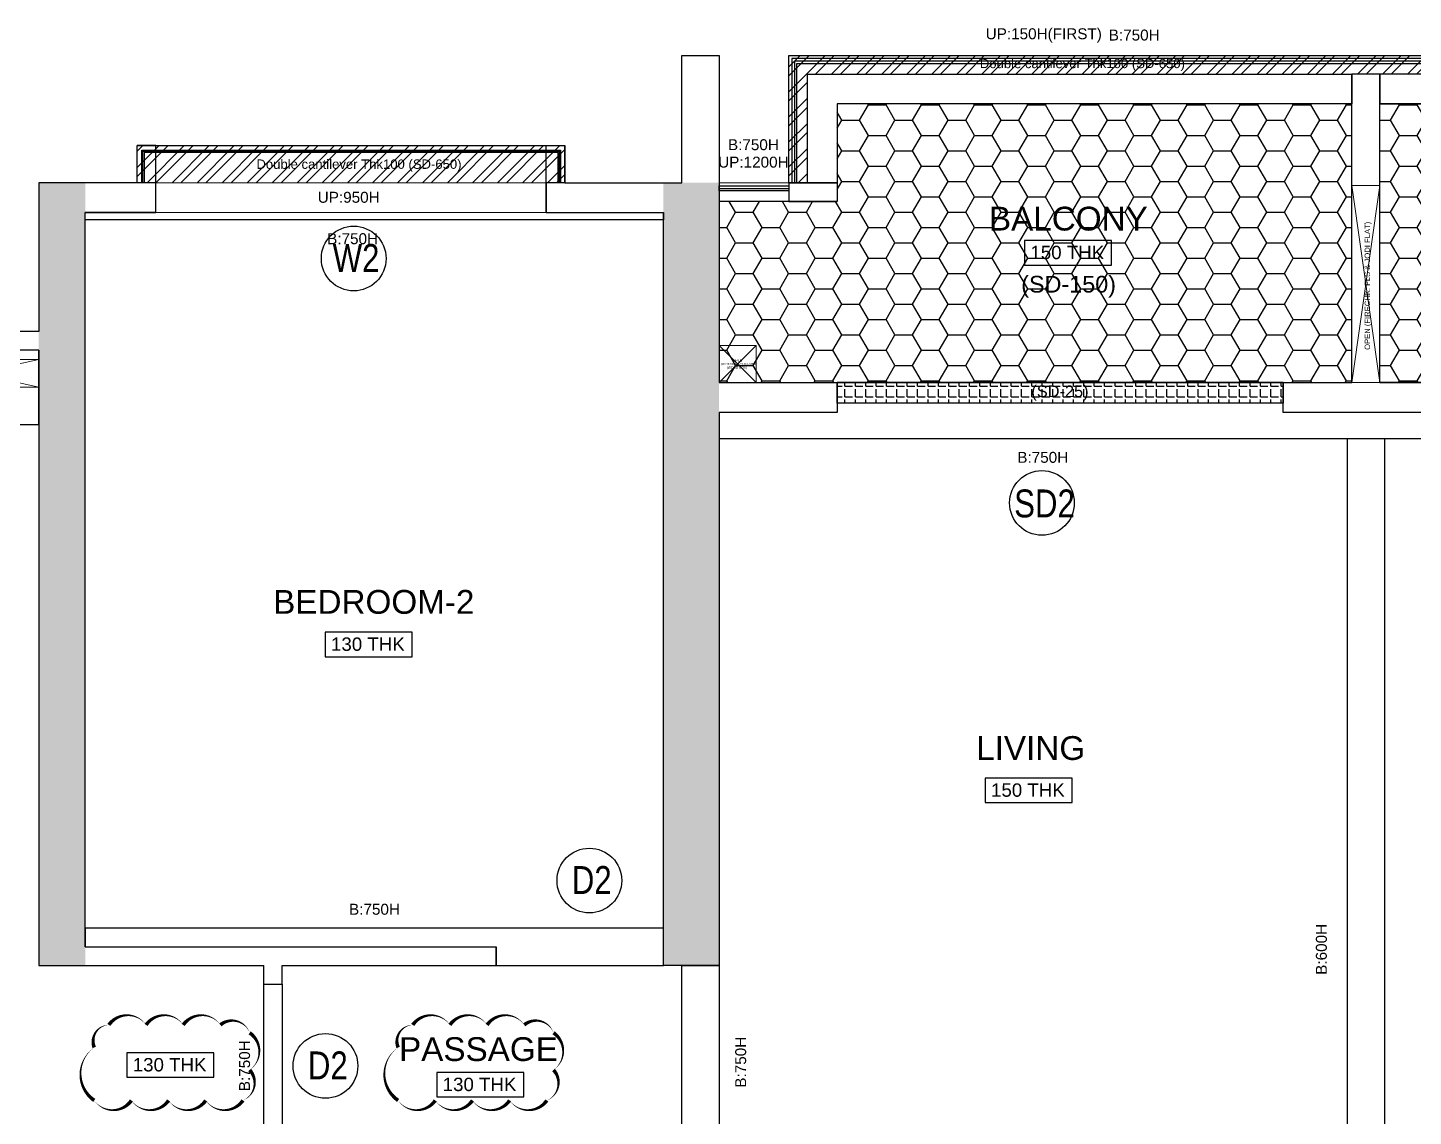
# Model space of a CAD drawing. Header units: millimetres. Extents: x 1124992 to 1258557, y -5767803 to -5695799.
# Drawn here: x 1229167 to 1236621, y -5744395 to -5738540 of the extents above; entities that cross this region are included whole.
import ezdxf
from ezdxf.enums import TextEntityAlignment as Align

# ---------------------------------------------------------------- set-up
doc = ezdxf.new("R2010")
doc.units = ezdxf.units.MM
doc.header["$LTSCALE"] = 1000
doc.header["$MEASUREMENT"] = 0
for name, pattern in [('CONTINOUS', [0]), ('DASHED', [19.05, 12.7, -6.35]), ('HIDDEN', [0.375, 0.25, -0.125]), ('HIDDENX2', [19.05, 12.7, -6.35])]:
    doc.linetypes.add(name, pattern=pattern)
for name, color, linetype in [('2-CHANGE 191024-khan', 4, 'Continuous'), ('202_WALL', 7, 'Continuous'), ('203_BEAM', 6, 'DASHED'), ('205_BALCONY', 4, 'Continuous'), ('206_OPEN', 5, 'Continuous'), ('210-DRIP MOULD', 5, 'HIDDEN'), ('210_ROOM NAME', 2, 'Continuous'), ('210_SLAB THK', 2, 'Continuous'), ('216_SLAB DN -150', 81, 'CONTINOUS'), ('216_SLAB DN -25', 150, 'Continuous'), ('216_SLAB DN -650', 211, 'Continuous'), ('216_SLAB SLOPE', 40, 'Continuous'), ('221_BEAM문자', 6, 'Continuous'), ('223_발코니문자', 4, 'Continuous'), ('260_Window door symbol', 125, 'Continuous'), ('T8(T9 IS SIMILAR) - DIMENSION & TEXTING$0$a-window-no', 125, 'Continuous')]:
    doc.layers.add(name, color=color, linetype=linetype)
doc.layers.add('T8_REFUGE COLUMNS$0$COL-HATCH', color=7, linetype='Continuous', lineweight=25, true_color=0xa3a3a3)
doc.styles.add('arial', font='sanss___.ttf')
doc.styles.add('T8(T9 IS SIMILAR) - DIMENSION & TEXTING$0$LODHA STANDERD', font='sanss___.ttf')
pattern_1 = [(45, (1205400.26, -5775414.915), (-67.35192, 67.35192), []), (45, (1205400.26, -5775367.29), (-67.35192, 67.35192), [])]
pattern_2 = [(0, (1205400.26, -5775414.915), (142.875, 82.48892), [95.25, -190.5]), (120, (1205400.26, -5775414.915), (-142.875, 82.48892), [95.25, -190.5]), (60, (1205400.26, -5775414.915), (3e-07, 164.97784), [-190.5, 95.25])]

# ---------------------------------------------------------------- blocks, each defined once
blk = doc.blocks.new('T8(T9 IS SIMILAR) - DIMENSION & TEXTING$0$WINDOW TAG')
at = {"layer": 'T8(T9 IS SIMILAR) - DIMENSION & TEXTING$0$a-window-no'}
blk.add_circle((0, 0), 174.1, dxfattribs=at)
at = {"layer": 'T8(T9 IS SIMILAR) - DIMENSION & TEXTING$0$a-window-no', "style": 'T8(T9 IS SIMILAR) - DIMENSION & TEXTING$0$LODHA STANDERD'}
blk.add_attdef('WINDOW', text='', height=150, dxfattribs=at).set_placement((11.3, 2.8), align=Align.MIDDLE_CENTER)

msp = doc.modelspace()

# ---------------------------------------------------------------- hatches: boundary and pattern name
at = {"layer": '216_SLAB DN -150'}
h = msp.add_hatch(dxfattribs=at)
h.set_pattern_fill('HONEY', color=95, scale=30)
h.set_pattern_definition(pattern_2)
h.paths.add_polyline_path([(1236291.726, -5738949.027), (1233521.726, -5738949.027), (1233521.726, -5739474.027), (1232886.726, -5739474.027), (1232886.726, -5740449.027), (1236291.726, -5740449.027)])
h = msp.add_hatch(dxfattribs=at)
h.set_pattern_fill('HONEY', color=95, scale=30)
h.set_pattern_definition(pattern_2)
h.paths.add_polyline_path([(1236441.726, -5738949.027), (1239211.726, -5738949.027), (1239211.726, -5739474.027), (1239846.726, -5739474.027), (1239846.726, -5740449.027), (1236441.726, -5740449.027)])
at = {"layer": '216_SLAB DN -25', "linetype": 'ByBlock'}
h = msp.add_hatch(dxfattribs=at)
h.set_pattern_fill('ANGLE', color=256, scale=8)
h.set_pattern_definition([(0, (1205400.26, -5750079.915), (0, 55.88), [40.64, -15.24]), (90, (1205400.26, -5750079.915), (-55.88, 3e-15), [40.64, -15.24])])
h.paths.add_polyline_path([(1233521.726, -5740449.027), (1235921.726, -5740449.027), (1235921.726, -5740559.027), (1233521.726, -5740559.027)])
at = {"layer": '216_SLAB DN -650', "linetype": 'Continuous', "lineweight": 0}
h = msp.add_hatch(dxfattribs=at)
h.set_pattern_fill('STEEL', color=227, scale=30)
h.set_pattern_definition(pattern_1)
h.paths.add_polyline_path([(1233361.726, -5739374.027), (1233261.726, -5739374.027), (1233261.726, -5738689.027), (1239471.726, -5738689.027), (1239471.726, -5739374.027), (1239371.726, -5739374.027), (1239371.726, -5738789.027), (1233361.726, -5738789.027)])
h = msp.add_hatch(dxfattribs=at)
h.set_pattern_fill('STEEL', color=227, scale=30)
h.set_pattern_definition(pattern_1)
h.paths.add_polyline_path([(1229756.726, -5739174.027), (1232056.726, -5739174.027), (1232056.726, -5739374.027), (1229756.726, -5739374.027)])
at = {"layer": 'T8_REFUGE COLUMNS$0$COL-HATCH', "linetype": 'ByBlock'}
h = msp.add_hatch(color=256, dxfattribs=at)
h.dxf.hatch_style = 1
h.paths.add_polyline_path([(1229476.726, -5739374.027), (1229226.726, -5739374.027), (1229226.726, -5743584.027), (1229476.726, -5743584.027)])
h = msp.add_hatch(color=256, dxfattribs=at)
h.dxf.hatch_style = 1
h.paths.add_polyline_path([(1232586.726, -5739374.027), (1232886.726, -5739374.027), (1232886.726, -5743584.027), (1232586.726, -5743584.027)])

# ---------------------------------------------------------------- linework, layer by layer
at = {"layer": '2-CHANGE 191024-khan', "linetype": 'ByBlock'}
for points in [[(1229524.994, -5744310.203, 0, 20, 0.52056705), (1229724.994, -5744310.203, 0, 20, 0.52056705), (1229924.994, -5744310.203, 0, 20, 0.52056705), (1230124.994, -5744310.203, 0, 20, 0.52056705), (1230324.994, -5744310.203, 0, 20, 0.52056705), (1230361.094, -5744146.303, 0, 20, 0.52056705), (1230361.094, -5743946.303, 0, 20, 0.52056705), (1230203.633, -5743903.763, 0, 20, 0.52056705), (1230003.633, -5743903.763, 0, 20, 0.52056705), (1229803.633, -5743903.763, 0, 20, 0.52056705), (1229603.633, -5743903.763, 0, 20, 0.52056705), (1229524.994, -5744025.124, 0, 20, 0.52056705)], [(1231159.832, -5744310.203, 0, 20, 0.52056705), (1231359.832, -5744310.203, 0, 20, 0.52056705), (1231559.832, -5744310.203, 0, 20, 0.52056705), (1231759.832, -5744310.203, 0, 20, 0.52056705), (1231959.832, -5744310.203, 0, 20, 0.52056705), (1231995.932, -5744146.303, 0, 20, 0.52056705), (1231995.932, -5743946.303, 0, 20, 0.52056705), (1231838.471, -5743903.763, 0, 20, 0.52056705), (1231638.471, -5743903.763, 0, 20, 0.52056705), (1231438.471, -5743903.763, 0, 20, 0.52056705), (1231238.471, -5743903.763, 0, 20, 0.52056705), (1231159.832, -5744025.124, 0, 20, 0.52056705)]]:
    msp.add_lwpolyline(points, format="xyseb", close=True, dxfattribs=at)
at = {"layer": '202_WALL', "linetype": 'ByBlock'}
for p, q in [((1232686.726, -5739374.027), (1232686.726, -5738689.027)), ((1232686.726, -5738689.027), (1232886.726, -5738689.027)), ((1232886.726, -5738689.027), (1232886.726, -5740449.027)), ((1236291.726, -5740449.027), (1236291.726, -5738789.027)), ((1236441.726, -5738789.027), (1236291.726, -5738789.027)), ((1236441.726, -5740449.027), (1236441.726, -5738789.027)), ((1229756.726, -5739374.027), (1229756.726, -5739174.027)), ((1229856.726, -5739534.027), (1229856.726, -5739174.027)), ((1231956.726, -5739534.027), (1231956.726, -5739174.027)), ((1232056.726, -5739374.027), (1232056.726, -5739174.027)), ((1229476.726, -5739374.027), (1229226.726, -5739374.027)), ((1229226.726, -5739374.027), (1229226.726, -5740174.027)), ((1229756.726, -5739374.027), (1229226.726, -5739374.027)), ((1232056.726, -5739374.027), (1232686.726, -5739374.027)), ((1233261.726, -5739374.027), (1233521.726, -5739374.027)), ((1233261.726, -5739374.027), (1233261.726, -5739474.027)), ((1233521.726, -5739374.027), (1233521.726, -5739474.027)), ((1233261.726, -5739474.027), (1233521.726, -5739474.027)), ((1229476.726, -5743484.027), (1229476.726, -5739534.027)), ((1229856.726, -5739534.027), (1229476.726, -5739534.027)), ((1231956.726, -5739534.027), (1232586.726, -5739534.027)), ((1232586.726, -5743584.027), (1232586.726, -5739534.027)), ((1229226.726, -5740174.027), (1228406.726, -5740174.027)), ((1229226.726, -5740274.027), (1228506.726, -5740274.027)), ((1229226.726, -5740274.027), (1229226.726, -5743584.027)), ((1232886.726, -5740609.027), (1232886.726, -5743584.027)), ((1229476.726, -5743484.027), (1231686.726, -5743484.027)), ((1231686.726, -5743584.027), (1231686.726, -5743484.027)), ((1229226.726, -5743584.027), (1230436.701, -5743584.027)), ((1230436.701, -5743684.027), (1230436.701, -5743584.027)), ((1230536.701, -5743584.027), (1231686.726, -5743584.027)), ((1230536.701, -5743684.027), (1230536.701, -5743584.027)), ((1232886.726, -5743584.027), (1232586.726, -5743584.027)), ((1230436.701, -5743684.027), (1230536.701, -5743684.027))]:
    msp.add_line(p, q, dxfattribs=at)
for points in [[(1229856.726, -5739174.027), (1229756.726, -5739174.027)], [(1231956.726, -5739174.027), (1232056.726, -5739174.027)], [(1232886.726, -5740449.027), (1233521.726, -5740449.027), (1233521.726, -5740609.027), (1232886.726, -5740609.027)], [(1236441.726, -5740449.027), (1236811.726, -5740449.027), (1236811.726, -5740609.027), (1235921.726, -5740609.027), (1235921.726, -5740449.027), (1236291.726, -5740449.027)]]:
    msp.add_lwpolyline(points, dxfattribs=at)
at = {"layer": '203_BEAM'}
for points in [[(1233521.726, -5739374.027), (1233261.726, -5739374.027), (1233261.726, -5738689.027), (1239471.726, -5738689.027), (1239471.726, -5739374.027), (1239211.726, -5739374.027), (1239211.726, -5738949.027), (1236441.726, -5738949.027), (1236441.726, -5738789.027), (1236291.726, -5738789.027), (1236291.726, -5738949.027), (1233521.726, -5738949.027), (1233521.726, -5739374.027)], [(1233521.726, -5739374.027), (1233361.726, -5739374.027), (1233361.726, -5738789.027), (1236291.726, -5738789.027), (1236291.726, -5738949.027), (1236291.726, -5738949.027), (1236291.726, -5738949.027), (1233521.726, -5738949.027), (1233521.726, -5739374.027)], [(1239211.726, -5739374.027), (1239371.726, -5739374.027), (1239371.726, -5738789.027), (1236441.726, -5738789.027), (1236441.726, -5738949.027), (1236441.726, -5738949.027), (1236441.726, -5738949.027), (1239211.726, -5738949.027), (1239211.726, -5739374.027)], [(1232056.726, -5739174.027), (1232056.726, -5739374.027), (1231956.726, -5739374.027), (1231956.726, -5739534.027), (1232586.726, -5739534.027), (1232586.726, -5739574.027), (1229476.726, -5739574.027), (1229476.726, -5739534.027), (1229856.726, -5739534.027), (1229856.726, -5739374.027), (1229756.726, -5739374.027), (1229756.726, -5739174.027), (1232056.726, -5739174.027)], [(1226206.726, -5740274.027), (1225836.726, -5740274.027), (1225836.726, -5740274.027), (1225836.726, -5740274.027), (1225836.726, -5740274.027), (1225836.726, -5740274.027), (1225836.726, -5740674.027), (1229226.726, -5740674.027), (1229226.726, -5740274.027), (1229226.726, -5740274.027), (1229226.726, -5740274.027), (1229226.726, -5740274.027), (1229226.726, -5740274.027), (1228506.726, -5740274.027), (1228506.726, -5740634.027), (1228406.726, -5740634.027), (1228406.726, -5740274.027), (1226306.726, -5740274.027), (1226306.726, -5740634.027), (1226206.726, -5740634.027), (1226206.726, -5740274.027)], [(1233521.726, -5740449.027), (1233521.726, -5740609.027), (1232886.726, -5740609.027), (1232886.726, -5740749.027), (1239846.726, -5740749.027), (1239846.726, -5740609.027), (1239211.726, -5740609.027), (1239211.726, -5740449.027), (1236811.726, -5740449.027), (1236811.726, -5740609.027), (1235921.726, -5740609.027), (1235921.726, -5740449.027), (1233521.726, -5740449.027)], [(1229476.726, -5743384.027), (1229476.726, -5743484.027), (1231686.726, -5743484.027), (1231686.726, -5743584.027), (1232586.726, -5743584.027), (1232586.726, -5743384.027), (1229476.726, -5743384.027)]]:
    msp.add_lwpolyline(points, dxfattribs=at)
for points in [[(1236466.726, -5746084.027), (1236266.726, -5746084.027), (1236266.726, -5740749.027), (1236466.726, -5740749.027)], [(1232886.726, -5744584.027), (1232686.726, -5744584.027), (1232686.726, -5743584.027), (1232886.726, -5743584.027)], [(1230436.701, -5743684.027), (1230536.701, -5743684.027), (1230536.701, -5744584.027), (1230436.701, -5744584.027)]]:
    msp.add_lwpolyline(points, close=True, dxfattribs=at)
at = {"layer": '205_BALCONY', "linetype": 'HIDDENX2', "lineweight": 0}
msp.add_line((1229756.726, -5739374.027), (1232056.726, -5739374.027), dxfattribs=at)
at = {"layer": '205_BALCONY', "linetype": 'Continuous', "lineweight": 0}
msp.add_lwpolyline([(1233521.726, -5739374.027), (1233261.726, -5739374.027), (1233261.726, -5738689.027), (1239471.726, -5738689.027), (1239471.726, -5739374.027), (1239211.726, -5739374.027), (1239211.726, -5738949.027), (1236441.726, -5738949.027), (1236441.726, -5738789.027), (1236291.726, -5738789.027), (1236291.726, -5738949.027), (1233521.726, -5738949.027), (1233521.726, -5739374.027)], dxfattribs=at)
for points in [[(1231956.726, -5739534.027), (1229856.726, -5739534.027), (1229856.726, -5739174.027), (1231956.726, -5739174.027)], [(1232886.726, -5739374.027), (1233261.726, -5739374.027), (1233261.726, -5739474.027), (1232886.726, -5739474.027)]]:
    msp.add_lwpolyline(points, close=True, dxfattribs=at)
at = {"layer": '206_OPEN', "linetype": 'HIDDENX2', "lineweight": 0}
for p, q in [((1236441.726, -5740449.027), (1236291.726, -5739389.027)), ((1236441.726, -5739389.027), (1236291.726, -5740449.027))]:
    msp.add_line(p, q, dxfattribs=at)
msp.add_lwpolyline([(1236441.726, -5740449.027), (1236291.726, -5740449.027), (1236291.726, -5739389.027), (1236441.726, -5739389.027)], close=True, dxfattribs=at)
for points in [[(1232886.726, -5740249.027), (1233086.726, -5740249.027), (1233086.726, -5740449.027), (1232886.726, -5740449.027), (1232886.726, -5740249.027), (1233086.726, -5740449.027), (1232886.726, -5740449.027), (1233086.726, -5740249.027)], [(1228556.726, -5740324.027), (1229226.726, -5740324.027), (1229226.726, -5740474.027), (1228556.726, -5740474.027), (1228556.726, -5740324.027), (1229226.726, -5740474.027), (1228556.726, -5740474.027), (1229226.726, -5740324.027)]]:
    msp.add_lwpolyline(points, dxfattribs=at)
at = {"layer": '210-DRIP MOULD', "linetype": 'DASHED', "lineweight": -3}
msp.add_line((1232886.726, -5739404.027), (1233261.726, -5739404.027), dxfattribs=at)
for points in [[(1239428.726, -5739374.027), (1239454.726, -5739374.027), (1239454.726, -5738706.027), (1233278.726, -5738706.027), (1233278.726, -5739374.027), (1233304.726, -5739374.027), (1233304.726, -5738732.027), (1239428.726, -5738732.027), (1239428.726, -5739374.027)], [(1239441.726, -5739374.027), (1239441.726, -5738719.027), (1233291.726, -5738719.027), (1233291.726, -5739374.027)], [(1232033.226, -5739374.027), (1232020.226, -5739374.027), (1232020.226, -5739210.527), (1229793.226, -5739210.527), (1229793.226, -5739374.027), (1229780.226, -5739374.027), (1229780.226, -5739197.527), (1232033.226, -5739197.527), (1232033.226, -5739374.027)], [(1229786.726, -5739374.027), (1229786.726, -5739204.027), (1232026.726, -5739204.027), (1232026.726, -5739374.027)], [(1231956.726, -5739197.542), (1231956.726, -5739210.527), (1229856.726, -5739210.527), (1229856.726, -5739197.527), (1231956.726, -5739197.542)], [(1229856.726, -5739204.027), (1231956.726, -5739204.027)]]:
    msp.add_lwpolyline(points, dxfattribs=at)
msp.add_lwpolyline([(1232886.726, -5739391.027), (1233261.726, -5739391.027), (1233261.726, -5739417.027), (1232886.726, -5739417.027)], close=True, dxfattribs=at)
at = {"layer": '210_SLAB THK', "color": 2}
for points in [[(1234529.364, -5739683.977), (1234529.364, -5739816.324), (1234998.051, -5739816.324), (1234998.051, -5739683.977)], [(1230766.578, -5741790.882), (1230766.578, -5741923.229), (1231235.265, -5741923.229), (1231235.265, -5741790.882)], [(1234317.483, -5742575.757), (1234317.483, -5742708.104), (1234786.17, -5742708.104), (1234786.17, -5742575.757)], [(1229699.898, -5744053.304), (1229699.898, -5744185.652), (1230168.585, -5744185.652), (1230168.585, -5744053.304)], [(1231367.32, -5744159.052), (1231367.32, -5744291.399), (1231836.007, -5744291.399), (1231836.007, -5744159.052)]]:
    msp.add_lwpolyline(points, close=True, dxfattribs=at)
at = {"layer": '216_SLAB DN -150'}
for points in [[(1236291.726, -5738949.027), (1233521.726, -5738949.027), (1233521.726, -5739474.027), (1232886.726, -5739474.027), (1232886.726, -5740449.027), (1236291.726, -5740449.027), (1236291.726, -5738949.027)], [(1236441.726, -5738949.027), (1239211.726, -5738949.027), (1239211.726, -5739474.027), (1239846.726, -5739474.027), (1239846.726, -5740449.027), (1236441.726, -5740449.027), (1236441.726, -5738949.027)]]:
    msp.add_lwpolyline(points, dxfattribs=at)
at = {"layer": '216_SLAB DN -25', "linetype": 'ByBlock'}
msp.add_lwpolyline([(1233521.726, -5740449.027), (1235921.726, -5740449.027), (1235921.726, -5740559.027), (1233521.726, -5740559.027)], close=True, dxfattribs=at)
at = {"layer": '216_SLAB DN -650', "color": 201, "linetype": 'Continuous', "lineweight": 0}
msp.add_lwpolyline([(1233361.726, -5739374.027), (1233261.726, -5739374.027), (1233261.726, -5738689.027), (1239471.726, -5738689.027), (1239471.726, -5739374.027), (1239371.726, -5739374.027), (1239371.726, -5738789.027), (1233361.726, -5738789.027), (1233361.726, -5739374.027)], dxfattribs=at)
msp.add_lwpolyline([(1229756.726, -5739174.027), (1232056.726, -5739174.027), (1232056.726, -5739374.027), (1229756.726, -5739374.027)], close=True, dxfattribs=at)

# ---------------------------------------------------------------- block references
at = {"layer": '260_Window door symbol'}
ref = msp.add_blockref('T8(T9 IS SIMILAR) - DIMENSION & TEXTING$0$WINDOW TAG', (1230920.835, -5739781.156), dxfattribs=at)
ref.add_attrib('WINDOW', 'W2', dxfattribs={"layer": 'T8(T9 IS SIMILAR) - DIMENSION & TEXTING$0$a-window-no', "height": 150, "style": 'T8(T9 IS SIMILAR) - DIMENSION & TEXTING$0$LODHA STANDERD', "width": 0.8}).set_placement((1230933.499, -5739778.365), align=Align.MIDDLE_CENTER)
ref = msp.add_blockref('T8(T9 IS SIMILAR) - DIMENSION & TEXTING$0$WINDOW TAG', (1234623.669, -5741095.952), dxfattribs=dict(at, rotation=180))
ref.add_attrib('WINDOW', 'SD2', dxfattribs={"layer": 'T8(T9 IS SIMILAR) - DIMENSION & TEXTING$0$a-window-no', "height": 150, "style": 'T8(T9 IS SIMILAR) - DIMENSION & TEXTING$0$LODHA STANDERD', "width": 0.8}).set_placement((1234637.343, -5741098.742), align=Align.MIDDLE_CENTER)
ref = msp.add_blockref('T8(T9 IS SIMILAR) - DIMENSION & TEXTING$0$WINDOW TAG', (1232188.75, -5743127.191), dxfattribs=at)
ref.add_attrib('WINDOW', 'D2', dxfattribs={"layer": 'T8(T9 IS SIMILAR) - DIMENSION & TEXTING$0$a-window-no', "height": 150, "style": 'T8(T9 IS SIMILAR) - DIMENSION & TEXTING$0$LODHA STANDERD', "width": 0.8}).set_placement((1232201.413, -5743124.4), align=Align.MIDDLE_CENTER)
ref = msp.add_blockref('T8(T9 IS SIMILAR) - DIMENSION & TEXTING$0$WINDOW TAG', (1230768.975, -5744124.37), dxfattribs=at)
ref.add_attrib('WINDOW', 'D2', dxfattribs={"layer": 'T8(T9 IS SIMILAR) - DIMENSION & TEXTING$0$a-window-no', "height": 150, "style": 'T8(T9 IS SIMILAR) - DIMENSION & TEXTING$0$LODHA STANDERD', "width": 0.8}).set_placement((1230781.639, -5744121.579), align=Align.MIDDLE_CENTER)

# ---------------------------------------------------------------- texts
at = {"layer": '206_OPEN', "linetype": 'HIDDENX2', "lineweight": 0, "style": 'arial'}
msp.add_text('OPEN (FIRECHK. FLS & JODI FLAT)', height=29.4, rotation=90, dxfattribs=at).set_placement((1236377.982, -5739928.176), align=Align.MIDDLE)
at = {"layer": '206_OPEN', "linetype": 'Continuous', "lineweight": 0, "style": 'arial'}
for s, height, p in [('OPEN', 12.5, (1232961.727, -5740335.268)), ('(WORK SCOPE AT JOB SITE)', 9.625, (1232896.398, -5740353.538)), ('(WOOD BOX)', 12.5, (1232927.577, -5740373.663))]:
    msp.add_text(s, height=height, dxfattribs=at).set_placement(p)
at = {"layer": '210_ROOM NAME', "style": 'arial'}
for s, p in [('BEDROOM-2', (1230487.589, -5741692.245)), ('LIVING', (1234270.035, -5742478.501)), ('PASSAGE', (1231164.869, -5744098.019))]:
    msp.add_text(s, height=128, dxfattribs=at).set_placement(p)
at = {"layer": '210_ROOM NAME', "insert": (1234765.796, -5739567.57), "char_height": 128, "attachment_point": 5, "line_spacing_factor": 0.96736, "style": 'arial'}
msp.add_mtext('{\\C2;\\lBALCONY}', dxfattribs=at)
at = {"layer": '210_SLAB THK', "color": 2, "char_height": 72, "width": 531.9, "attachment_point": 2, "line_spacing_factor": 0.94556, "style": 'arial'}
for s, insert in [('150 THK', (1234760.041, -5739712.667)), ('130 THK', (1230997.255, -5741819.571)), ('150 THK', (1234548.16, -5742604.447)), ('130 THK', (1229930.575, -5744081.994)), ('130 THK', (1231597.997, -5744187.742))]:
    msp.add_mtext(s, dxfattribs=dict(at, insert=insert))
at = {"layer": '216_SLAB DN -650', "color": 201, "linetype": 'Continuous', "lineweight": 0, "char_height": 50.4, "attachment_point": 2, "line_spacing_factor": 0.96736, "style": 'arial'}
for insert in [(1234841.253, -5738706.863), (1230949.274, -5739248.442)]:
    msp.add_mtext('{\\C6;Double cantilever Thk100 (SD-650)}', dxfattribs=dict(at, insert=insert))
at = {"layer": '216_SLAB SLOPE', "line_spacing_factor": 0.96736, "style": 'arial'}
for s, insert, char_height, attachment_point in [('{\\C6;(SD-150)}', (1234767.089, -5739874.44), 90, 2), ('{\\C6;(SD-25)}', (1234720.536, -5740545.96), 63, 8)]:
    msp.add_mtext(s, dxfattribs=dict(at, insert=insert, char_height=char_height, attachment_point=attachment_point))
at = {"layer": '221_BEAM문자', "linetype": 'Continuous', "lineweight": 0, "style": 'arial'}
for p in [(1235120.008, -5738579.186), (1233071.304, -5739169), (1230914.916, -5739674.74), (1234627.897, -5740850.782), (1231032.67, -5743281.638)]:
    msp.add_text('B:750H', height=58.8, dxfattribs=at).set_placement(p, align=Align.MIDDLE)
at = {"layer": '221_BEAM문자', "color": 1, "linetype": 'Continuous', "lineweight": 0, "style": 'arial'}
msp.add_text('B:600H', height=58.8, rotation=90, dxfattribs=at).set_placement((1236126.924, -5743497.305), align=Align.MIDDLE)
at = {"layer": '221_BEAM문자', "linetype": 'Continuous', "lineweight": 0, "style": 'arial'}
for p in [(1233002.843, -5744104.594), (1230333.618, -5744123.372)]:
    msp.add_text('B:750H', height=58.8, rotation=90, dxfattribs=at).set_placement(p, align=Align.MIDDLE)
at = {"layer": '223_발코니문자', "linetype": 'Continuous', "lineweight": 0, "style": 'arial'}
for s, p in [('UP:150H(FIRST)', (1234633.496, -5738579.555)), ('UP:1200H', (1233071.304, -5739262.693)), ('UP:950H', (1230893.868, -5739451.846))]:
    msp.add_text(s, height=58.8, dxfattribs=at).set_placement(p, align=Align.MIDDLE)

doc.saveas('drawing.dxf')
